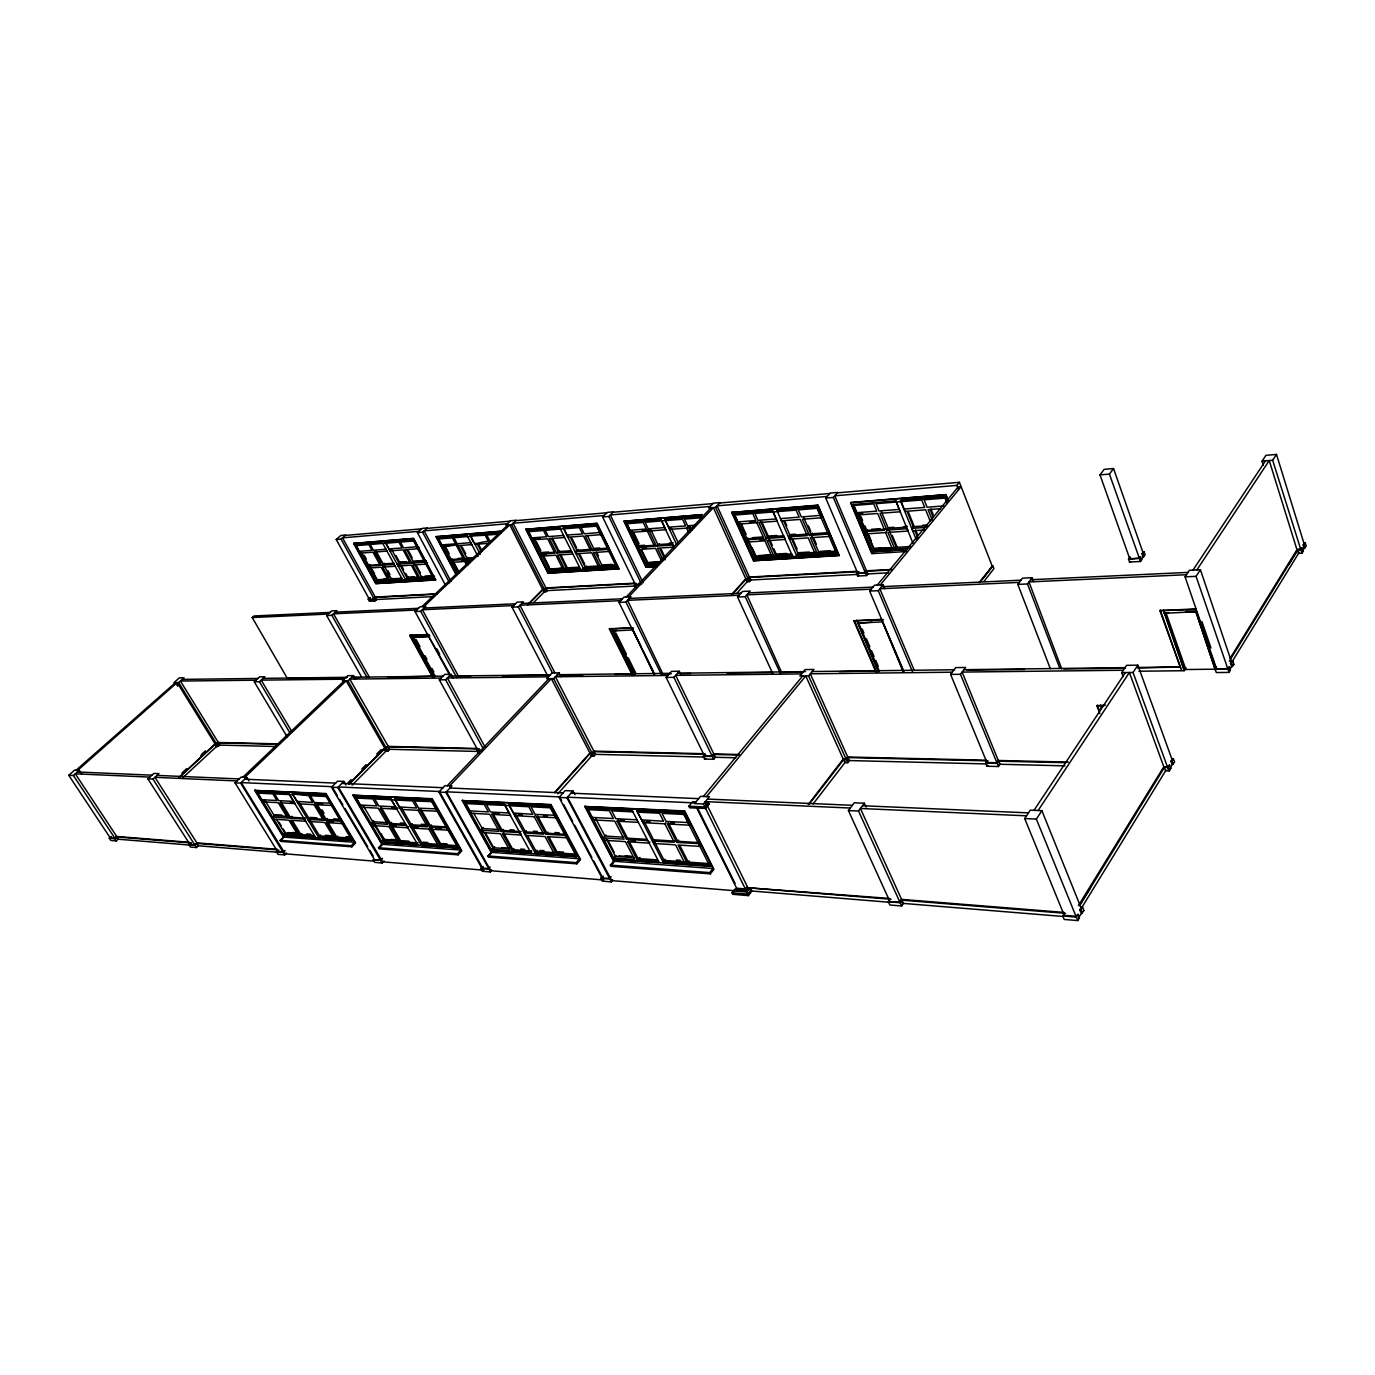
<?xml version="1.0" encoding="UTF-8"?>
<svg xmlns="http://www.w3.org/2000/svg" width="1375" height="1375" viewBox="0 0 1375 1375"><rect width="100%" height="100%" fill="white"/><g stroke="black" fill="none" stroke-linecap="round" stroke-linejoin="round"><path stroke-width="1.5" d="M705.272 807.881L709.036 804.048L708.245 802.433L704.842 802.295L707.197 805.527M178.664 682.567L184.061 677.806L179.317 677.875L173.955 682.619L178.664 682.567L217.989 746.213L216.408 746.608L215.033 744.408L218.316 742.483L279.486 743.892M279.022 744.322L217.852 742.878L216.58 744.442L217.938 746.659L219.622 745.095L218.264 742.878M705.375 808.38L689.666 807.83L688.875 806.231L692.587 801.745L695.956 801.9M1229.783 669.625L1231.622 666.634L1230.505 663.352L1232.808 661.152L1233.908 664.452L1231.622 666.634M1304.136 548.109L1306.25 546.133L1305.27 542.936L1303.156 544.93L1304.136 548.109L1301.936 553.18L1303.122 551.238L1302.142 548.041L1296.952 549.673L1230.195 658.195M1078.877 916.953L1083.895 910.491L1082.503 907.036L1081.025 907.723L1079.787 909.717L1081.197 913.172L1083.895 910.491M1078.413 905.592L1163.817 766.752L1167.427 766.838L1169.489 765.102L1170.709 768.453L1169.231 770.877L1172.136 764.483L1170.933 761.131L1173.391 758.742L1174.594 762.111L1172.136 764.483M1194.944 608.902L1216.291 672.547L1229.044 672.409L1230.384 670.209L1229.267 666.927L1227.325 668.542L1215.173 669.264L1216.531 667.081M1077.742 920.58L1079.444 917.795L1078.034 914.341L1075.783 916.266L1064.25 915.337L1062.772 916.008L1064.181 919.445L1077.742 920.58L1036.355 819.07L1041.889 810.666L1030.253 810.167L1024.702 818.538L1064.25 915.337M1230.041 659.983L1297.88 549.639L1298.877 552.819L1232.258 661.461M1297.914 549.708L1289.148 563.853M1164.797 766.769L1079.461 905.781L1090.547 887.734M1081.919 907.345L1166.034 770.12M1229.267 666.927L1227.927 669.127L1229.044 672.409M1232.567 666.634L1231.467 663.334L1232.808 661.152L1229.284 661.203M1302.142 548.041L1300.956 549.983L1301.936 553.18L1298.55 553.352L1297.553 550.155L1300.956 549.983L1272.666 460.247L1276.498 454.42L1265.928 455.348L1262.078 461.158L1263.333 465.197M1305.064 548.058L1304.084 544.878L1305.27 542.936M1078.034 914.341L1076.333 917.108L1062.772 916.008L1064.491 913.241M1082.211 913.258L1080.819 909.803L1082.503 907.036M1169.489 765.102L1168.011 767.508L1169.231 770.877L1165.622 770.791L1164.402 767.422L1168.011 767.508L1167.427 766.838M1173.133 764.517L1171.913 761.148L1173.391 758.742M1215.431 670.381L1195.906 611.703L1185.405 612.047M1138.844 671.223L1184.133 670.725L1186.006 667.786M1181.417 670.175L1159.916 610.637L1196.044 608.867M1195.906 611.703L1163.989 613.319L1168.578 612.597M1196.869 569.92L1269.228 460.539L1296.952 549.673M1038.125 810.494L1129.391 672.512L1163.817 766.752M1215.173 669.264L1227.927 669.127L1196.061 576.348L1200.409 569.748L1189.461 570.264L1185.078 576.847L1216.497 668.663M1168.647 770.189L1133.034 672.478L1137.847 665.173L1126.606 665.328L1121.777 672.598L1123.237 676.586M1193.002 570.092L1265.481 460.866M1034.017 810.322L1125.403 672.547M1099.88 713.659L1096.889 705.719L1105.483 705.1M1163.405 609.95L1184.133 670.725M1100.516 705.1L1101.152 708.572M1129.786 557.219L1128.497 559.058L1129.562 562.048L1140.511 561.481L1141.8 559.642L1139.909 556.686L1140.975 559.694L1145.152 554.812L1144.103 551.805L1142.006 553.678L1143.055 556.686M901.639 905.987L903.427 903.409L901.966 900.161L900.161 902.739L901.639 905.987L889.831 905.008L888.353 901.777L890.158 899.216M998.473 766.528L1000.038 764.277L998.748 761.114L997.167 763.383L985.652 763.091L986.958 766.236L998.473 766.528L960.472 674.3L965.559 667.459L955.694 667.597L950.589 674.403L986.941 762.506L996.737 762.73L998.302 760.478L1068.323 762.094M1061.741 668.92L1028.981 581.934L1186.505 574.716M1139.909 556.686L1138.981 558.027L1128.497 559.058L1139.463 558.473L1140.734 556.634M1026.506 815.822L860.423 808.483L901.553 899.387L899.766 901.966L888.353 901.777L900.161 902.739L858.533 811.027L864.359 803.223L866.095 807.073M1142.006 553.678L1144.103 551.805M987.233 760.839L985.652 763.091L988.092 760.856M1130.611 557.184L1129.666 558.508L1100 474.873L1104.142 469.356L1113.544 468.548L1142.934 552.355M1050.311 668.628L1017.809 584.392L1027.486 583.962L1032.127 577.723L1033.622 581.642M1100 474.873L1109.419 474.083L1113.544 468.548M1017.809 584.392L1022.467 578.188L1032.127 577.723M889.728 901.158L848.409 810.562L854.253 802.794L864.359 803.223M751.197 889.505L747.673 894.094L732.067 892.805L732.841 894.317L748.43 895.623L751.953 891.034L749.444 888.491L746.522 891.395L734.68 890.123L746.367 891.086L748.636 888.13L746.797 887.184L745.456 888.938L736.622 888.216L735.659 889.47M889.402 898.425L747.055 887.7L891.034 899.284M986.391 760.203L847.705 756.989L846.072 759.12L843.253 759.052L808.225 804.461M747.914 887.923L746.058 890.33L747.828 887.769M746.247 890.777L735.127 889.711L746.247 890.777L748.309 888.095M984.053 581.384L993.919 568.58L992.836 565.812L980.341 581.917M813.106 803.98L845.367 762.042M734.439 889.762L732.067 892.805L733.769 890.931L746.763 891.997L749.444 888.491M987.267 763.95L848.598 760.547L847.722 762.695L849.372 760.564L848.031 757.591L846.381 759.722L843.58 759.653L844.92 762.627L847.722 762.695L808.586 675.916L813.88 669.47L805.148 669.591L799.855 676.002L808.586 675.916M979.155 582.519L992.733 565.744L982.936 578.548M809.119 804.323L844.027 759.069M733.769 890.931L735.556 888.611M732.841 894.317L733.683 893.234M585.131 806.094L613.972 860.802L610.345 865.116L610.998 866.336L710.359 873.864L713.952 869.327L684.698 810.941L584.77 806.506L613.628 861.214L712.972 868.484L684.355 811.37L584.77 806.506M875.995 670.725L839.283 671.688M610.345 865.116L709.723 872.592L713.316 868.055M699.566 845.127L700.202 846.416L678.047 845.006L687.328 863.277L709.448 864.858L710.394 863.672L688.273 862.108L679.938 845.659M659.089 862.228L632.225 810.614L587.709 808.603L614.505 859.444L709.93 866.353L709.62 864.652M699.858 842.669L677.72 841.277L668.336 822.8L667.373 823.969L676.758 842.445L699.084 843.631M710.256 865.923L663.816 862.778L663.162 861.541L684.819 863.088L685.764 861.919L664.108 860.389L654.827 842.308L653.881 843.459L652.575 840.933L653.538 839.781L675.211 841.122M881.495 619.352L903.186 671.911M687.328 863.277L689.202 860.939M676.758 842.445L678.666 840.125M699.445 807.847L705.323 808.122L707.541 804.891M709.036 804.048L705.341 808.569L704.533 806.97L688.875 806.231M872.197 622.17L857.295 623.15L882.544 621.844L902.791 669.47M663.162 861.541L665.053 859.22M904.166 672.306L869.653 591.078L878.264 590.683L883.111 584.788L884.744 588.655M703.433 804.014L709.414 796.727L700.528 796.348L694.547 803.602L703.433 804.014L745.972 890.158M876.013 672.203L853.772 620.778L881.873 619.334M856.659 620.177L878.436 672.134M704.533 806.97L708.245 802.433M877.284 585.062L958.186 486.887L961.159 486.63L880.327 584.925M703.398 796.469L802.673 675.967M706.527 796.606L805.767 675.933L843.253 759.052M906.812 551.513L871.939 553.627L850.558 502.734L946.052 494.622L948.372 500.5M916.111 539.206L900.384 500.62L944.866 496.719L946.705 501.841M663.334 861.334L663.644 863.002L636.952 811.061L683.53 813.158L689.562 825.189L667.373 823.969M945.227 498.094L924.12 499.795L927.094 507.238L943.972 505.914M869.653 591.078L874.517 585.2L883.111 584.788M857.948 571.691L856.556 573.341L865.425 572.877L866.817 571.209L867.952 573.908L866.559 575.575L857.708 576.022L856.556 573.341L865.133 572.464L866.525 570.797L834.78 495.808L956.863 485.392L959.406 482.298L992.08 565.778M657.198 859.891L638.069 858.533L628.77 840.658L627.808 841.792L637.123 859.667L639.977 857.45M886.669 531.334L885.62 532.589L865.734 533.947L864.755 531.661L884.658 530.269L877.697 513.477L857.777 515.006L853.291 504.298L872.988 551.736L872.644 550.43L892.495 549.209L893.544 547.955L873.761 549.106L866.852 532.641M649.945 841.998L648.983 843.133L627.808 841.792M636.952 811.061L643.173 822.645L664.881 823.831L665.844 822.663M853.153 504.453L895.83 500.844L900.281 511.758L880 513.305L886.944 530.114L907.208 528.705L908.153 531.042L887.906 532.434L894.798 549.072L896.878 546.562L892.306 535.477M611.084 876.717L609.709 878.35L600.686 878.264L602.216 881.134L611.428 881.908L612.614 879.587M739.148 754.497L713.78 753.895L712.095 755.906L703.227 756.25L704.584 759.052L713.694 759.292L715.361 757.281L714.003 754.462L712.319 756.473L703.227 756.25L704.894 754.256M872.644 550.43L874.397 548.35L881.616 547.903M615.966 855.697L614.023 858.017L634.734 859.495L625.419 841.638L604.708 840.314M614.505 859.444L658.917 862.434M871.939 553.627L850.833 502.442L946.052 494.622M610.913 865.167L614.195 861.248M611.153 865.184L614.436 861.266M603.264 876.081L601.889 877.714L559.075 797.431L565.142 790.625L572.98 790.969L574.956 794.698M857.605 572.859L858.688 571.587M903.994 509.025L924.705 507.409L921.731 499.984L876.013 503.68L879.02 510.967L899.319 509.386M886.944 530.114L889.058 527.605L893.836 527.278M627.481 838.148L618.062 820.067L617.1 821.202L626.519 839.283L627.481 838.148L646.611 839.352M944.866 496.719L900.642 500.311L905.094 511.242M643.173 822.645L644.153 821.494L653.538 839.781M865.734 533.947L866.783 532.709M895.83 500.844L913 543.366M864.755 531.661L867.367 529.598M605.877 834.934L603.402 837.839L624.112 839.145L614.694 821.081L593.966 819.93M839.163 555.586L817.919 505.123L731.706 512.463L753.5 560.759L839.163 555.586L817.919 505.123M462.241 800.577L550.602 804.908L579.511 858.773L491.219 852.311L462.241 800.577L550.945 804.495L580.508 859.581L576.864 863.827L488.572 857.141L487.919 855.989L576.228 862.623L579.855 858.378M566.517 834.419L546.889 833.198L537.436 815.753L536.456 816.853L545.927 834.281L565.744 835.33L567.05 837.753L547.233 836.705L556.583 853.944L576.211 855.353L577.173 854.253L557.545 852.861L549.123 837.323M836.791 553.781L836.43 552.509L817.334 553.833L810.356 537.745L829.348 536.439L828.506 534.016L809.377 535.494L802.33 519.252L821.339 517.791L816.956 507.1L776.944 510.486L796.916 556.359L836.653 553.936L754.359 558.972L734.147 514.095L772.716 510.83L777.253 521.159L758.931 522.569L766.03 538.502L784.334 537.23L785.314 539.464L767.009 540.719L774.056 556.497L792.327 555.38L792.825 556.48M502.597 833.834L503.577 832.769L512.927 849.681L531.747 851.022L530.784 852.105L511.964 850.747L502.597 833.834L521.417 835.055L520.111 832.666L501.291 831.48L491.82 814.395L510.641 815.427L504.556 804.323L464.973 802.57L491.872 850.627L576.692 856.763L576.211 855.353M817.334 553.833L818.761 552.2L835.708 551.152M556.583 853.944L558.491 851.761M576.383 855.164L577.036 856.367L535.597 853.789L508.716 804.736L517.309 804.753M796.916 556.359L796.675 554.967M754.359 558.972L792.945 556.325M530.784 852.105L531.266 853.48L504.367 804.53L464.973 802.57M576.864 856.556L535.786 853.583L535.133 852.414L537.041 850.248M536.456 816.853L556.291 817.73L554.967 815.272L535.15 814.412L531.042 806.833L550.688 807.83L550.206 806.386L508.716 804.736M809.377 535.494L812.384 533.002M545.927 834.281L547.852 832.098M737.55 597.025L745.25 596.681L750.217 591.078L742.534 591.456L737.55 597.025L772.853 673.819M825.756 498.077L833.336 497.441L837.805 492.405L830.242 493.058L825.756 498.077L858.739 575.541L857.708 576.022M559.075 797.431L566.93 797.792L572.98 790.969M704.361 755.717L666.136 677.428L673.905 677.342L679.302 671.258L681.158 675.091M820.497 515.35L801.35 516.983L798.291 509.936L817.438 508.252M737.12 592.952L747.553 581.281M557.803 793.839L591.92 755.683L590.528 753.002L554.95 792.739M731.483 594.739L745.783 578.789L748 578.634L749.392 581.591L747.175 581.711L746.006 579.15L749.65 577.448L750.802 580.009L749.392 581.591L750.2 580.027L857.691 574.423M535.133 852.414L554.366 853.789L545.016 836.55L525.766 835.33L524.459 832.941L526.384 830.775M704.808 757.041L594.791 754.342L593.708 756.25L591.456 756.198L590.064 753.534L592.316 753.586L594.017 751.678L595.392 754.359L593.708 756.25L553.627 678.631L546.666 678.7L552.114 672.959L559.075 672.873L561.034 676.689M483.175 866.491L480.666 868.553L482.195 871.269L490.428 871.939L491.7 869.773M795.523 534.188L790.711 534.531L788.562 536.938L807.228 535.648L800.164 519.406L781.481 520.85L780.502 518.598L799.184 517.155L796.125 510.108L777.442 511.62L776.806 510.641L816.956 507.1M666.136 677.428L671.533 671.361L679.302 671.258M774.056 556.497L776.188 554.108L786.706 553.438M511.964 850.747L513.889 848.598M525.766 835.33L524.631 832.734M554.572 792.447L589.909 753.002L592.161 753.053L593.862 751.145L703.897 753.689M731.689 595.152L746.402 578.72L747.536 581.298M556.102 817.919L550.017 806.592L508.905 804.547L514.989 815.667L534.239 816.733L535.219 815.633M748 578.634L749.427 577.036L856.934 571.295M490.153 867.058L488.778 868.587L490.428 871.939M487.919 855.989L491.562 851.916L462.602 800.198M488.417 856.023L491.717 852.345M488.623 856.041L491.923 852.363M754.497 558.817L755.408 556.188L748.361 540.547M531.438 853.273L492.044 850.42L491.408 849.269L494.622 846.673M493.677 847.739L485.048 832.219M753.5 560.759L839.42 555.294M514.989 815.667L515.969 814.584L525.422 831.858L544.672 833.061M501.291 831.48L503.233 829.348M766.03 538.502L768.195 536.113L776.789 535.511M509.077 804.358L509.558 805.767L528.808 806.73L532.916 814.292L513.855 813.055L515.178 815.478M777.442 511.62L754.875 513.442L757.952 520.352L776.273 518.925M632.311 673.75L614.883 674.42M352.911 795.231L431.836 799.098L460.814 850.077L381.82 844.284L352.911 795.231L432.197 798.72L461.811 850.833L458.15 854.837L379.156 848.856L378.52 847.756L457.497 853.703L461.158 849.698M754.016 557.734L771.977 556.634L764.947 540.856L746.952 542.094L745.972 539.911L747.708 538.003M734.147 514.095L772.716 510.83M491.408 849.269L509.85 850.592L500.483 833.714L482.041 832.528L480.717 830.191L483.227 827.458M746.952 542.094L748.034 540.908M482.041 832.528L483.484 830.947M391.634 807.83L397.942 808.173L396.98 809.188L390.878 798.686L355.472 797.105L382.302 842.686L458.528 847.808L421.472 845.522L394.591 799.064L405.144 799.202M734.267 513.958L738.856 524.116L756.869 522.723L757.883 521.606M491.82 814.395L492.8 813.33L499.073 813.673M456.569 845.659L441.134 844.559L431.767 828.214L430.805 829.245L440.172 845.591L442.08 843.528M738.856 524.116L739.888 522.998L746.986 538.794L763.073 537.659M632.93 629.905L612.442 631.022L616.894 630.42M430.805 829.245L448.508 830.173M641.42 647.212L631.83 627.67L654.225 674.644M440.172 845.591L457.875 846.656L458.356 847.997L421.644 845.333L421.162 844.027L422.898 842.17L427.797 842.514M445.895 826.908L430.461 825.945L421.008 809.428L420.028 810.459L429.498 826.959L431.441 824.914M410.489 825.567L411.623 828.025L428.828 829.125L429.791 828.094M417.931 844.869L390.706 798.858L355.472 797.105M632.208 674.884L609.348 628.873L631.864 627.67M420.028 810.459L437.731 811.233M611.789 628.341L634.202 674.867M396.086 825.962L391.875 825.688L390.913 826.702L400.262 842.72L402.17 840.709M381.958 858.344L380.566 859.788L373.227 859.788L374.773 862.366L382.147 862.984L384.038 860.973M436.408 808.895L418.705 808.156L414.614 800.989L432.317 801.677M447.202 785.761L548.9 678.683M626.295 596.956L710.961 507.822M390.913 826.702L407.739 827.767L408.702 826.753M412.259 823.728L410.317 825.756L427.522 826.839L418.052 810.339L400.864 809.394L394.952 798.686M628.736 596.836L713.384 507.616L745.783 578.789M449.677 785.864L551.358 678.648L589.909 753.002M382.508 858.395L380.617 860.389L373.227 859.788M411.623 828.025L412.586 826.994L421.953 843.184L437.095 844.267M619.008 602.37L625.934 602.061L630.987 596.733L624.061 597.059L619.008 602.37L654.758 675.194M715.619 507.392L720.173 502.58L713.333 503.181L708.761 507.977L715.619 507.392L749.169 581.195M400.262 842.72L417.106 843.941L417.742 845.058L382.473 842.497L381.837 841.397L398.355 842.583L399.798 841.07L383.264 839.902L373.931 824.02L372.488 825.516L371.181 823.298L373.673 820.72M445.844 792.378L451.928 785.95L444.95 785.658L438.866 792.069L481.8 868.02L488.778 868.587L445.844 792.378L438.866 792.069M553.627 678.631L559.075 672.873M701.869 517.584L701.37 516.502L665.105 519.561L669.711 529.409L686.658 528.103L688.119 526.573M418.052 810.339L419.031 809.325M635.886 583.498L634.442 585.028L635.611 587.452L636.556 587.005M478.655 748.997L476.936 750.784L478.328 753.311L479.342 752.83L439.312 679.834L444.778 674.386L451.052 674.3L453.08 678.03M482.47 750.922L476.936 750.784L479.205 748.997L387.784 746.866L389.177 749.289L478.466 751.472M701.37 516.502L664.967 519.698L676.483 544.277M394.591 799.064L431.647 800.508L437.559 811.422M662.767 559.505L657.422 548.23L674.042 547.095L673.045 544.981L656.425 546.133L649.241 530.973L665.878 529.702L661.255 519.888L626.364 522.706L646.697 565.555L656.941 564.919L646.817 565.4L646.336 564.386L648.141 562.478M381.837 841.397L384.141 838.991L381.03 833.697M648.158 563.183L641.506 549.863M623.941 521.28L702.161 514.611L623.941 521.28L645.975 567.256L656.752 566.345M378.52 847.756L382.164 843.923M378.967 847.791L382.267 844.319M379.139 847.808L382.456 844.336M396.98 809.188L380.153 808.259L389.606 824.45L391.531 822.439M372.488 825.516L389.005 826.581L390.448 825.069M399.712 806.936L416.728 808.036L412.62 800.886L374.722 798.978L378.83 806.008L395.656 806.902M669.711 529.409L668.852 527.141L685.661 525.955L682.55 519.269L665.603 520.644L664.967 519.698M661.77 561.498L655.548 548.367L639.186 549.484L638.189 547.405L654.552 546.27L655.583 545.188L639.238 546.339L632.036 531.3L630.987 532.366L626.364 522.706M656.425 546.133L659.381 543.795M638.189 547.405L639.959 545.583L644.617 545.256M618.922 568.889L597.111 523.239L525.8 529.323L547.972 573.169L618.922 568.889L596.836 523.514L525.8 529.323M254.753 790.436L325.669 793.908L354.527 842.291L283.439 837.083L254.753 790.436L326.03 793.547L355.523 843.013L351.88 846.794L280.792 841.397L280.139 840.366L351.227 845.711L354.87 841.93M630.987 532.366L647.35 531.128L648.398 530.045L642.263 530.527M649.241 530.973L650.719 529.461L657.886 544.603L672.53 543.589M626.227 522.844L661.255 519.888M288.836 793.787L315.734 837.667L315.081 836.602L299.922 835.519L290.623 820.273L305.766 821.253L304.477 819.105L289.317 818.159L279.933 802.759L295.075 803.602L289.025 793.616L257.314 792.034L283.783 835.536L352.069 840.486L351.759 839.042L335.844 838.097L326.511 822.577L327.473 821.597L333.386 821.975M601.116 534.531L596.475 525.009L563.423 527.828L568.081 537.195L567.205 535.03L582.502 533.964L579.373 527.605L563.939 528.842L563.286 527.948L583.825 569.387L616.705 567.377L548.539 571.553L527.966 530.819L559.934 528.103L580.594 569.336M335.844 838.097L337.752 836.155M609.314 551.409L593.502 552.612L600.669 567.188L602.852 564.953L612.116 564.369M343.217 822.594L342.255 823.591L326.511 822.577M583.962 569.25L583.464 568.253L598.898 567.308L600.359 565.812L584.925 566.775L578.669 554.125M583.464 568.253L586.352 565.984M352.241 840.314L319.223 837.925L318.588 836.859L320.495 834.934M352.412 840.125L319.052 838.097L292.342 793.959L308.619 795.661L312.692 802.45L297.43 801.436L298.564 803.791L292.514 793.787L325.463 795.42L352.069 840.486M583.825 569.387L583.602 568.116M600.978 534.669L585.286 535.872L592.505 550.584L594.722 548.35L599.706 548.006M322.661 804.083L316.766 803.756L315.786 804.736L325.205 820.411L327.13 818.469M533.706 602.491L544.363 591.783M352.12 785.125L386.598 750.492L383.573 750.423M635.491 586.008L546.752 590.648L543.967 592.178L542.781 589.841L546.081 588.294L547.25 590.614L545.806 592.075L511.62 524.683L505.931 525.164L510.572 520.747L516.261 520.248L511.62 524.683M389.177 749.289L387.973 751.008L386.134 750.973L384.742 748.55L388.3 746.883L389.675 749.306L387.973 751.008L348.012 680.797L342.323 680.866L347.789 675.675L353.478 675.606L355.541 679.233M278.867 850.042L276.495 851.881L278.008 854.356L284.677 854.906L286.55 853.016M598.898 567.308L591.731 552.733L576.297 553.798L575.3 551.77L590.734 550.705L592.195 549.227M309.891 817.403L307.966 819.328L309.272 821.477L310.234 820.514L319.533 835.897L332.905 836.842M348.167 782.598L351.175 779.591M361.677 769.072L366.18 764.569M376.698 754.033L381.202 749.53M576.297 553.798L575.438 551.65L578.205 549.519M348.683 784.197L384.708 748.069L388.266 746.402L477.537 748.464M527.587 604.622L542.661 589.514L545.961 587.916L634.717 583.172M283.198 829.039L285.261 832.391L283.319 834.333L298.203 835.398L299.63 833.955M349.198 784.197L385.206 748.086M528 604.691L543.177 589.445L544.345 591.8M600.102 532.469L584.272 533.827L581.144 527.45L596.973 526.058M299.922 835.519L301.83 833.611M572.808 554.039L557.648 555.07L564.816 569.405L567.016 567.205L560.742 554.675M374.309 859.289L331.512 787.205L337.769 787.497L343.853 781.413L345.967 785.039M439.312 679.834L445.586 679.766L451.052 674.3M512.05 607.2L518.306 606.908L523.394 601.838L517.12 602.13L512.05 607.2L548.006 676.448M602.628 516.966L608.85 516.45L613.473 511.827L607.252 512.377L602.628 516.966L635.37 584.581L639.512 584.358M548.677 571.416L548.178 570.436L550.688 568.562L549.948 569.302M298.564 803.791L314.016 804.633L314.978 803.67M331.512 787.205L337.58 781.155L343.853 781.413M283.783 835.536L315.734 837.667M280.139 840.366L283.783 836.739L255.097 790.092M547.972 573.169L619.18 568.614M563.286 527.948L596.475 525.009M280.552 840.383L284.006 837.117M564.575 537.47L549.416 538.622L556.652 553.077L559.539 550.842M289.317 818.159L291.93 816.286M548.178 570.436L563.097 569.508L555.93 555.191L540.994 556.222L539.997 554.228L541.784 552.475L548.573 552.011M540.994 556.222L542.438 554.795L549.605 569.009L562.495 568.202M559.934 528.103L527.966 530.819M427.866 634.889L449.247 672.908M196.47 847.567L198.327 845.762L196.831 843.408L194.958 845.195L188.908 844.714L190.42 847.052L196.47 847.567L152.986 779.092L147.881 778.869L189.87 844.267L195.009 844.68L196.883 842.875L277.269 849.32M432.609 677.188L409.681 635.491L428.312 634.459M411.778 635.009L434.259 677.188M190.781 842.927L188.908 844.714L191.228 842.961L116.205 836.928L117.7 839.18L190.644 845.144M415.044 611.566L420.733 611.308L425.82 606.461L420.131 606.736L415.044 611.566L448.955 673.802M276.495 851.881L283.147 852.431L285.038 850.541L283.164 851.881L277.509 851.417L235.039 782.839L240.677 783.097L246.727 777.356L248.944 780.966M348.012 680.797L353.478 675.606M468.17 564.798L466.366 561.378L467.844 559.969L469.648 563.389M235.039 782.839L241.072 777.116L246.727 777.356M242.894 777.184L344.163 680.848M421.97 606.65L507.753 525.027M423.981 606.547L509.764 524.872L542.661 589.514M244.887 777.27L346.173 680.831L384.708 748.069M472.003 544.586L458.116 545.652L465.369 559.47L467.586 557.356M451.911 558.834L450.123 560.519L451.12 562.409L464.802 561.481L465.902 560.433M451.12 562.409L452.238 561.378L458.58 573.203L452.238 561.378M435.514 579.992L413.617 538.33L353.65 543.452L375.77 583.602L435.514 579.992L413.342 538.57L353.65 543.452M470.559 535.391C475.097 547.577 473.602 542.798 488.314 541.303L485.186 535.236L471.092 536.044M417.863 548.625L416.848 546.734L403.562 547.886L400.417 542.077L413.583 541.011L413.205 539.945L385.327 542.42L405.883 580.302L433.52 578.617L433.297 577.431L419.994 578.377L412.809 565.039L425.975 564.145L427.453 562.77M456.706 573.375L438.075 538.141L442.87 546.82L457.6 544.792M467.225 535.786L478.002 556.48M480.219 554.366L470.422 535.528L500.775 532.83M419.994 578.377L422.194 576.314M405.883 580.302L408.323 576.658M433.795 578.359L376.269 582.003L375.787 581.092L388.369 580.319L381.184 567.222L368.603 568.081L367.606 566.259L380.188 565.383L372.969 552.183L360.387 553.145L355.609 544.844L376.148 582.123L403.219 580.233M178.87 777.459L215.084 743.961L216.614 744.013M369.669 597.678L368.208 599.019L369.394 601.15L370.837 599.809M179.575 777.202L215.497 743.978L216.872 746.195L182.548 777.975M372.298 598.812L375.306 597.369L376.492 599.517L375.031 600.858L373.484 600.944L372.298 598.812L375.272 597.077L436.923 593.794M189.647 842.308L116.703 836.464L114.778 838.664L116.256 840.916L118.112 839.214L116.617 836.962L114.778 838.664L109.261 838.217L110.756 840.452L116.256 840.916M369.394 601.15L373.484 600.944M419.22 547.37L417.725 548.745L404.577 549.759L411.812 563.183L414.03 561.138L425.098 560.347M217.989 746.213L219.209 745.078L276.169 746.505M373.828 598.383L375.031 600.858L376.062 599.534L433.452 596.595M111.512 836.55L109.261 838.217L114.864 838.166L73.391 775.5L68.75 775.294L110.172 837.788M370.081 597.661L368.208 599.019L370.15 598.572L371.336 600.703M456.277 574.973L436.03 536.714L501.291 531.128M402.016 578.205L391.291 578.875L384.123 565.761L382.645 567.119L389.812 580.233L392.013 578.205M202.056 754.016L205.184 751.128M181.912 773.025L186.639 768.659M200.802 755.562L205.528 751.197M375.77 583.602L435.772 579.734M406.02 580.181L405.522 579.27L418.498 578.462L411.314 565.142L398.337 566.036L397.341 564.197L400.177 561.602M398.337 566.036L399.816 564.678M375.787 581.092L377.609 579.408M326.666 615.553L331.736 610.913L336.944 610.672L331.856 615.312L326.666 615.553L361.453 676.758M393.852 563.183L383.127 563.939L375.891 550.722L374.413 552.062L381.631 565.28L384.433 563.217M417.45 532.641L422.108 528.395L427.316 527.948L422.658 532.194L417.45 532.641L445.38 584.994M147.881 778.869L153.845 773.42L158.967 773.644L152.986 779.092M254.272 681.794L259.686 676.844L264.859 676.775L259.428 681.742L254.272 681.794L287.083 736.708M385.464 542.3L390.105 550.859L391.6 549.502L398.819 562.839L409.733 562.066M367.606 566.259L369.961 564.609M368.603 568.081L369.72 567.067L376.887 580.078L387.458 579.425M385.602 542.18L385.962 543.228L398.939 542.197L402.067 548.006L389.228 548.883L390.242 550.739M382.387 542.661L402.944 580.473M360.387 553.145L361.436 552.2L368.655 565.314L379.242 564.575M77.773 770.241L177.134 682.584L215.084 743.961M346.706 677.703L287.358 678.425L252.227 617.53L253.997 615.966L330.103 612.408M336.222 539.516L341.017 539.12L345.658 535.012L340.863 535.442L336.222 539.516L369.033 598.641L370.15 598.572M73.391 775.5L79.286 770.292L81.641 773.867M68.75 775.294L74.645 770.103L79.286 770.292M76.141 770.172L175.467 682.602L177.702 686.211M704.584 759.052L705.719 758.519M1129.562 562.048L1130.731 561.516M986.958 766.236L988.247 765.652M1232.584 665.053L1233.908 664.452M386.1 543.108L370.27 544.5L373.398 550.223L386.152 549.244M564.077 528.705L545.273 530.355L548.402 536.611L563.561 535.425M665.741 520.506L645.116 522.294L648.244 528.859L664.881 527.57M345.228 535.425L421.678 528.825M426.886 528.378L510.125 521.177M515.848 520.644L606.839 512.772M613.061 512.239L712.92 503.611M719.778 503.009L829.881 493.488M837.409 492.852L959.406 482.298M418.928 531.317L342.495 537.831L375.272 597.077M507.392 523.772L424.153 530.87L451.034 581.47M604.123 515.488L513.116 523.239L545.961 587.916M710.239 506.43L610.345 514.955L643.036 582.725M827.252 496.444L717.097 505.845L749.427 577.036M1262.078 461.158L1272.666 460.247M436.03 536.714L501.016 531.386M731.706 512.463L817.661 505.416M355.609 544.844L382.525 542.541M385.327 542.42L413.084 540.066L433.52 578.617M438.075 538.141L467.345 535.648M470.422 535.528L500.637 532.95M528.619 531.695L543.538 530.492L546.683 536.748L531.747 537.9M626.88 523.772L643.242 522.448L646.353 529.014L629.991 530.286M734.766 515.058L752.795 513.614L755.872 520.506L737.859 521.898M853.772 505.467L873.709 503.869L876.734 511.139L856.797 512.686M356.245 545.634L368.827 544.62L371.955 550.344L359.373 551.306M438.728 538.983L452.392 537.883L455.538 543.847L441.856 544.913M499.108 534.102L486.802 535.098L489.947 541.183M695.269 525.216L687.603 525.8L684.509 519.114L701.748 517.722L701.25 516.639M471.006 542.661L457.119 543.727L453.973 537.745L471.195 536.25L470.697 535.27M445.878 545.686L451.739 545.239M540.203 538.381L533.809 538.88L541.045 553.214L553.936 552.303M749.891 522.225L755.889 521.761M862.778 513.545L858.791 513.837L865.769 530.475L885.655 529.083M374.413 552.062L387.166 551.083M390.105 550.859L403.081 549.88L410.317 563.286L397.341 564.197M475.217 544.345L489.328 543.262M568.081 537.195L583.516 536.009L590.734 550.705M694.358 527.519L688.6 527.966L690.405 531.816M904.973 511.397L925.667 509.816L930.256 521.228M940.706 508.664L928.056 509.627L932.645 521.056M406.347 561.67L399.558 562.152L395.948 555.5M669.298 543.091L673.269 542.816M903.512 526.591L907.362 526.316M922.797 525.233L926.75 524.958M458.116 558.405L463.719 558.009M752.348 537.677L761.887 537.006M871.595 529.289L880.017 528.705M426.456 560.897L413.291 561.825L406.966 550.069M475.062 557.477L466.847 558.061L460.522 545.978M571.209 550.688L558.113 551.616L551.805 538.966M590.098 549.364L576.778 550.309L570.453 537.556M607.527 548.144L593.983 549.089L587.675 536.233M783.836 535.769L767.473 536.92L760.392 520.987M808.655 534.016L790.006 535.339L783.716 521.039M827.784 532.675L810.803 533.878L803.773 517.636M906.675 527.158L888.353 528.447L881.409 511.655M928.022 525.662L913.275 526.694L907.139 511.603M464.836 558.577L451.172 559.539L443.936 545.841M381.631 565.28L394.402 564.403M411.812 563.183L425.098 562.152L426.112 564.025M450.123 560.519L463.787 559.573L456.552 545.772M465.369 559.47L473.309 558.903M539.997 554.228L554.916 553.197L547.697 538.759L532.761 539.894L528.103 530.681M556.652 553.077L571.811 552.028M592.505 550.584L608.317 549.347L609.194 551.547M745.972 539.911L763.967 538.656L756.869 522.723M926.355 527.364L911.883 528.378L913.98 525.852L908.617 512.652M462 560.691L465.97 560.364M542.111 555.122L546.442 554.761M642.331 548.195L646.422 547.92M760.1 539.997L766.03 539.653M382.645 567.119L395.398 566.242M466.366 561.378L470.336 561.103M925.238 529.873L912.845 530.716L912.003 528.223M414.511 576.795L407.722 577.208L405.677 573.444M424.892 576.142L433.263 575.609M809.411 552.028L798.686 552.698L796.555 555.122L815.186 553.97L808.208 537.883L789.542 539.172L788.7 536.8M820.325 551.341L830.38 550.705M384.192 578.995L388.197 578.755M648.88 562.427L658.625 561.825M758.759 555.569L771.616 554.761M387.802 579.116L377.214 579.786L370.047 566.758M417.897 577.208L407 577.895L400.847 566.569M434.62 576.177L421.455 577.002L414.287 563.681M579.373 567.119L566.277 567.927L560.02 555.397M615.656 564.85L602.13 565.709L595.873 552.956M650.444 562.719L660.189 562.117M760.513 555.861L771.238 555.208M791.811 553.884L775.483 554.898L768.453 539.12M816.612 552.337L797.981 553.506L790.986 537.556M887.545 547.972L874.019 548.814L867.109 532.331M910.611 546.494L896.191 547.388L889.316 530.767M376.956 580.027L387.527 579.373M549.347 569.267L562.22 568.477L549.278 569.336L542.18 555.053M647.488 563.166L659.931 562.392M748.103 540.822L755.081 556.548L773.111 555.362M659.863 562.461L647.419 563.234L641.248 550.137M755.081 556.548L773.059 555.431M873.692 549.192L893.544 547.955M389.812 580.233L402.583 579.442M564.816 569.405L579.975 568.477M600.669 567.188L616.464 566.087L616.825 567.239M646.336 564.386L658.591 563.63M894.798 549.072L908.944 548.195M873.125 551.581L907.019 549.502M548.539 571.553L580.336 569.611M872.988 551.736L906.898 549.656M645.975 567.256L657.112 566.586M1303.156 544.93L1304.084 544.878M866.525 570.797L892.048 569.439M436.511 594.172L374.859 597.455L376.045 599.586M858.688 571.708L749.048 577.483L750.2 580.027M889.539 570.006L866.147 571.244L867.281 573.942L888.559 572.825M639.925 584.736L634.442 585.028L636.436 583.481L545.566 588.311L546.752 590.648M1303.122 551.238L1301.214 548.092M335.294 612.167L418.481 608.3M424.188 608.025L515.488 603.762M521.744 603.47L622.428 598.778M629.355 598.452L740.919 593.244M748.619 592.883L872.953 587.091M881.547 586.695L1020.955 580.181M1030.631 579.734L1188.052 572.395M252.227 617.53L328.316 614.058M416.694 610.002L333.506 613.817L369.308 677.016M513.7 605.55L422.383 609.744L458.305 675.916L456.706 677.514L420.733 611.308M620.641 600.652L519.956 605.258L554.881 672.822M739.166 595.22L627.567 600.325L662.802 673.836L671.361 673.733M871.234 589.17L746.866 594.859L781.653 672.461L802.983 672.134M1019.322 582.381L879.828 588.775L914.203 670.244M1185.078 576.847L1196.061 576.348M409.681 635.491L429.533 634.837M609.348 628.873L633.428 628.083M853.772 620.778L883.575 619.798M1159.916 610.637L1194.566 609.486M415.387 636.505L429.859 636.041M1185.8 611.445L1194.205 611.17M414.941 636.952L429.413 636.47L412.431 637.433L434.689 676.758M1230.505 663.352L1231.467 663.334M182.325 679.387L257.933 678.442M263.106 678.373L347.136 677.291M351.708 677.273L443.025 676.156M449.298 676.07L550.344 674.816M557.305 674.73L669.763 673.337M677.566 673.217L805.544 671.602M812.161 671.55L954.628 669.745M963.909 669.677L1125.403 667.631M1138.07 667.459L1180.283 666.944L1137.692 668.044M353.066 677.617L359.425 677.548M387.905 677.205L432.747 676.225L410.128 635.061M457.858 676.345L470.611 676.191M502.442 675.795L547.027 675.263M559.659 675.108L583.034 674.816M679.903 673.63L690.594 673.509M726.945 673.062L771.839 672.512M966.986 670.123L1024.444 669.436M1063.803 668.955L1125.025 668.198M256.025 680.195L180.417 681.055L218.316 742.483M344.094 679.181L261.198 680.127L291.792 731.5M441.083 678.064L349.783 679.112L388.266 746.402M548.419 676.844L447.356 677.995L484.928 746.797M667.855 675.469L555.38 676.758L593.862 751.145M801.573 673.922L675.658 675.366L713.78 753.895M952.239 672.203L810.305 673.819L847.705 756.989M1123.341 670.244L962.122 672.083L998.302 760.478M950.589 674.403L960.472 674.3M1121.777 672.598L1133.034 672.478M293.356 794.698L274.553 793.942L278.627 800.611L293.752 801.436M1096.889 705.719L1104.125 705.736M509.747 805.561L486.389 804.598L490.497 812.006L509.317 813.02M1170.933 761.131L1171.913 761.148M705.547 754.291L593.398 751.661L594.791 754.342M738.684 755.047L713.316 754.445L714.691 757.264L735.831 757.78M985.961 760.805L847.258 757.573L848.598 760.547M997.906 761.166L1065.797 762.678M477.95 750.303L482.144 750.406M999.178 764.242L1064.938 765.858M1169.73 768.436L1170.709 768.453M77.378 771.977L151.92 775.173M157.025 775.397L239.13 778.92M244.767 779.212L335.62 783.114M341.877 783.389L442.991 787.72M449.969 788.03L563.148 792.894M571.02 793.169L698.603 798.652M707.472 799.081L852.363 805.303M862.486 805.733L1028.466 812.866M149.823 777.098L75.298 773.816L116.703 836.464M236.998 780.948L154.928 777.322L196.883 842.875M850.3 808.036L705.358 801.642L747.553 887.047M695.08 802.914L567.463 797.191L611.755 880.619L734.645 890.725M848.409 810.562L858.533 811.027M1024.702 818.538L1036.355 819.07M701.594 807.83L705.289 808.002M300.936 794.028L321.527 795.042M413.291 799.597L431.647 800.508M523.48 805.062L544.036 806.094M654.173 811.491L637.295 810.648L637.777 812.144L659.484 813.227L663.558 821.253L642.039 819.878L643.362 822.422M662.612 811.903L683.702 812.952L684.355 814.258M257.314 792.034L289.025 793.616M394.78 798.875L431.458 800.697M587.881 808.414L632.225 810.614M637.123 810.855L683.53 813.158M292.342 793.959L325.634 795.248L326.116 796.538L310.389 795.747L314.48 802.536L330.378 803.206L331.702 805.423L315.786 804.736M588.552 809.669L609.297 810.7L613.388 818.555L592.642 817.438M632.878 811.886L611.686 810.82L615.777 818.675L636.969 819.827M684.183 814.464L661.994 813.347L666.067 821.391L688.239 822.577M257.984 793.117L272.834 793.856L276.908 800.525L262.041 799.717M356.314 798.05L372.814 798.892L376.922 805.905L360.405 805.011M465.816 803.567L484.275 804.495L488.383 811.903L469.941 810.906M620.177 820.188L624.422 820.411M646.113 821.597L650.066 821.803M670.364 822.92L674.386 823.127M290.366 802.33L294.147 802.536M518.117 814.705L522.38 814.945M543.331 816.08L547.267 816.286M617.1 821.202L638.275 822.37M281.978 815.083L275.206 814.67L272.731 817.111L287.616 818.039L278.214 802.673L263.347 801.848L264.894 800.353L274.244 815.616L287.1 816.406M310.595 817.438L316.92 817.833M333.489 818.864L339.127 819.208M400.331 822.989L404.353 823.23M421.248 824.278L427.402 824.656M510.073 829.761L514.061 830.019M533.38 831.205L537.47 831.462M554.984 832.545L559.161 832.803M387.252 822.628L372.711 821.717L363.275 805.681M498.747 829.538L482.264 828.506L473.739 813.295M623.666 837.22L604.914 836.052L595.495 818.159M305.439 818.142L290.28 817.197L280.895 801.814M324.397 819.328L308.928 818.366L299.544 802.828M340.038 820.308L326.167 819.431L316.766 803.756M405.384 824.381L390.569 823.453L381.116 807.263M426.422 825.688L411.297 824.742L401.844 808.38M521.073 831.583L502.27 830.414L492.8 813.33M626.519 839.283L647.677 840.623M652.575 840.933L674.248 842.291L664.881 823.831M307.966 819.328L323.434 820.291L314.016 804.633M325.205 820.411L341.12 821.219L342.427 823.402M371.181 823.298L387.698 824.33L378.245 808.156L361.728 807.263L355.644 796.933M389.606 824.45L406.433 825.516L407.739 827.767M429.498 826.959L447.202 827.888L448.336 830.362M480.717 830.191L499.159 831.342L489.706 814.275L471.247 813.261L465.162 802.381M524.459 832.941L543.709 834.144L534.239 816.733M414.511 827.131L418.327 827.372M435.669 828.472L441.512 828.833M630.884 840.778L635.13 841.053M274.02 819.208L288.905 820.17L298.203 835.398M309.272 821.477L324.723 822.456L334.056 837.977L318.588 836.859M653.881 843.459L675.555 844.834L684.819 863.088M292.377 832.528L298.547 832.872M390.792 839.455L396.808 839.781M625.161 855.92L631.177 856.23M618.887 855.903L630.747 856.745M287.959 832.58L298.117 833.302M306.659 833.955L310.784 834.247M325.411 835.278L331.736 835.725M345.984 836.722L351.622 837.134M396.361 840.245L383.78 839.352L374.447 823.47M402.944 840.761L408.959 841.191M442.887 843.58L447.064 843.872M502.012 847.722L509.85 848.272M520.73 849.08L524.717 849.372M539.945 850.455L544.036 850.73M559.384 851.83L563.544 852.122M676.38 860.028L680.505 860.32M297.602 833.817L284.745 832.906L276.495 819.483M509.317 848.856L492.834 847.688L484.516 832.803M634.184 857.639L615.45 856.316L606.134 838.63M313.964 835.502L300.867 834.556L292.617 821.013M350.659 838.114L336.789 837.117L327.473 821.597M418.052 842.909L401.225 841.706L391.875 825.688M555.328 852.689L536.078 851.331L527.673 835.948M420.991 844.216L438.195 845.453L428.828 829.125M637.123 859.667L658.281 861.18M1079.787 909.717L1080.819 909.803M901.553 899.387L1063.838 912.398M276.753 849.836L196.367 843.373L197.88 845.728L278.266 852.294M1065.505 913.327L901.072 900.092L902.533 903.341L1062.634 916.42M480.666 868.553L488.881 869.223M600.686 878.264L609.898 879.02L611.428 881.908M735.591 889.316L746.058 890.33M750.664 890.914L888.267 902.172M1078.413 917.709L1079.444 917.795M374.223 861.145L285.209 853.823L241.227 782.598L332.045 786.672L337.459 795.781M483.845 870.169L382.628 861.833L338.302 786.947L439.398 791.502L482.814 868.33M603.9 880.034L490.841 870.736L446.394 791.811L559.591 796.898L561.602 800.68M217.852 742.878L219.209 745.112M240.677 783.097L284.677 854.906M279.073 822.319L281.136 825.67M308.155 819.156L309.444 821.305M318.759 836.688L319.395 837.753M321.922 809.755L324.002 813.244M351.227 845.711L351.88 846.794M259.428 681.742L290.073 733.133M339.608 799.425L342.856 804.873M345.022 808.517L367.709 846.759M369.875 850.403L373.106 855.869M337.769 787.497L382.147 862.984M353.272 794.87L381.098 842.119M389.005 826.581L398.355 842.583M431.286 800.886L458.184 848.186M457.497 853.703L458.15 854.837M331.856 615.312L366.661 676.689M341.017 539.12L375.014 600.514M369.755 598.933L370.941 601.064M353.925 543.211L376.045 583.361M413.325 636.573L435.136 676.311M364.237 555.277L366.3 559.023M372.505 570.109L374.55 573.839M387.131 573.014L389.177 576.761M445.586 679.766L483.209 748.602M375.667 552.2L381.081 562.1M535.305 852.208L535.958 853.394M416.041 639.478L420.011 646.697M424.961 655.72L426.938 659.347M431.887 668.37L433.881 671.98M436.803 648.794L439.777 654.242M387.922 570.711L389.967 574.458M397.478 564.077L398.475 565.916M401.586 565.881L403.631 569.663M408.616 551.066L412.225 557.769M416.814 566.311L420.406 572.98M576.228 862.623L576.864 863.827M565.555 835.519L566.861 837.959M549.845 806.798L576.692 856.763M422.658 532.194L449.591 582.811M563.613 804.461L572.67 821.459M574.698 825.241L591.817 857.364M593.828 861.145L602.903 878.144M566.93 797.792L609.898 879.02M453.87 562.375L458.356 570.866M445.569 546.855L449.195 553.713M452.564 561.052L458.837 572.945M436.305 536.456L456.552 574.733M464.802 561.481L466.589 564.902M607.595 839.781L614.109 852.156M462.172 547.009L465.781 553.902M478.345 543.967L481.972 550.928M477.606 544.672L481.216 551.633M518.306 606.908L552.32 672.616M652.747 840.727L654.053 843.236M536.37 541.733L540.873 550.688M542.85 554.4L549.106 566.827M526.075 529.066L548.23 572.894M709.723 872.592L710.359 873.864M688.428 822.353L689.734 824.966M698.913 843.837L700.202 846.416M709.448 864.858L710.084 866.13M683.358 813.364L709.93 866.353M552.544 538.244L558.852 550.877M613.319 630.077L635.078 673.922M612.872 630.541L634.631 674.403M609.795 628.409L631.692 672.495M697.933 808.672L735.075 883.403M696.403 807.314L736.622 888.216M572.103 538.639L576.606 547.748M580.302 555.191L584.77 564.231M748.43 895.623L746.763 891.997M615.948 633.102L626.347 654.07M628.237 657.886L635.783 673.131M596.612 552.2L598.4 555.844M643.311 651.062L653.709 672.237M625.934 602.061L661.667 675.125M673.905 677.342L713.694 759.292M596.2 525.284L616.705 567.377M608.85 516.45L641.592 584.255M624.216 521.005L646.25 566.981M633.686 532.434L639.066 543.692M661.392 549.691L664.95 557.202M659.777 548.573L665.105 559.848M647.35 531.128L654.552 546.27M661.117 520.025L674.42 548.316M671.189 527.88L678.339 543.177M690.078 526.419L691.866 530.269M686.658 528.103L688.445 531.97M745.25 596.681L780.502 673.733M731.981 512.17L753.758 560.467M741.4 523.961L746.144 534.48M752.28 547.938L755.803 555.758M761.905 521.967L768.195 536.113M769.948 540.066L772.286 545.342M773.85 548.848L776.188 554.108M772.578 510.984L792.688 556.617M785.228 522.019L786.792 525.594M793.255 540.289L797.139 549.158M808.397 525.852L810.734 531.266M814.052 538.88L816.372 544.242M811.783 536.113L818.761 552.2M858.155 622.102L879.261 671.069M857.725 622.634L878.848 671.602M855.027 622.17L875.6 669.78M816.681 507.392L836.653 553.936M862.228 629.08L863.93 632.998M866.456 638.859L869.825 646.697M871.509 650.616L874.053 656.494M875.737 660.413L878.264 666.273M833.336 497.441L866.559 575.575M878.264 590.683L912.708 672.203M861.042 516.725L862.606 520.42M864.927 525.955L866.473 529.65M869.034 535.545L871.32 541.028M885.62 532.589L892.495 549.209M915.698 530.062L917.967 535.666M914.994 530.905L918.036 538.381M1041.889 810.666L1081.025 907.723M930.927 508.991L933.213 514.714M930.222 509.833L933.281 517.464M944.625 497.028L946.945 502.923M945.794 494.931L948.131 500.809M956.863 485.392L958.409 489.345M1027.486 583.962L1059.884 668.508M1097.319 705.083L1099.588 711.098M1137.847 665.173L1171.998 759.378M1140.511 561.481L1109.419 474.083M1166.103 613.147L1185.525 668.559M1164.78 612.133L1184.889 669.539L1216.17 669.178L1211.375 655.153M1164.384 612.734L1184.511 670.141M1142.831 553.644L1143.88 556.634M1160.294 610.053L1180.713 668.164M1201.939 621.569L1210.962 647.986M1196.302 611.102L1206.58 641.145M1200.409 569.748L1231.484 661.77M1276.498 454.42L1304.016 543.52"/></g></svg>
